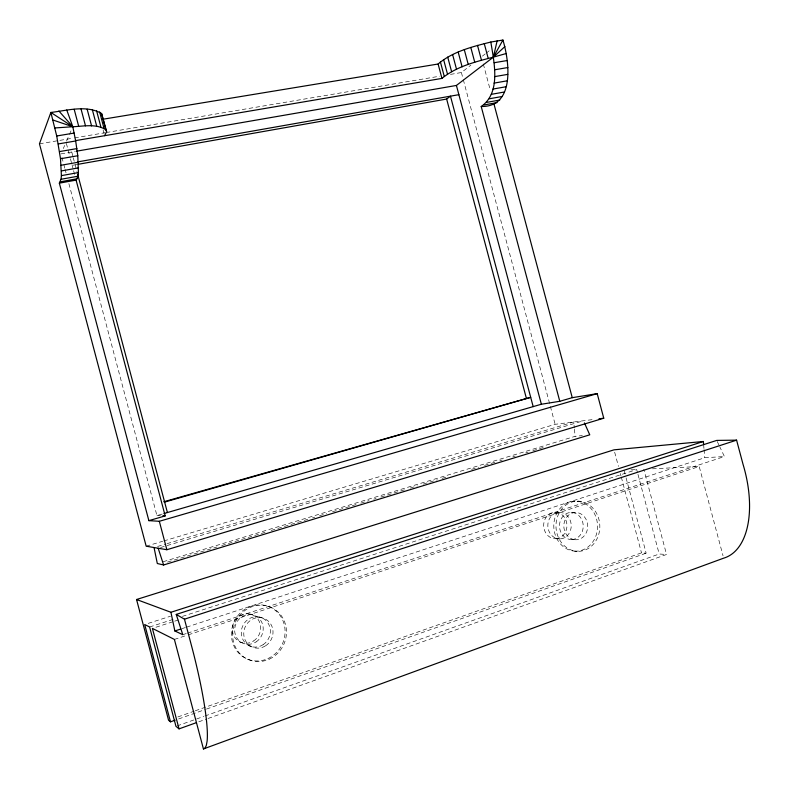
<?xml version="1.0" encoding="UTF-8"?>
<svg xmlns="http://www.w3.org/2000/svg" width="789" height="789" viewBox="0 0 789 789"><rect width="100%" height="100%" fill="white"/><g stroke="black" fill="none" stroke-linecap="round" stroke-linejoin="round"><path stroke-width="0.59" stroke-dasharray="3.94 2.96" d="M63.288 148.588L64.668 145.413M66.532 141.132L68.949 135.6M69.432 134.495L71.838 128.962M450.48 74.383L461.397 72.539L470.925 65.083M482.345 56.147L485.146 53.958M486.083 53.218L489.831 50.299M198.779 721.807L206.905 718.907M208.059 718.493L666.537 554.48L643.804 469.228M177.121 725.919L203.769 716.412M204.933 715.998L659.2 554.006L666.537 554.48M177.85 716.954L194.124 711.195M195.287 710.781L641.496 552.862L646.152 553.158L625.608 476.132M178.62 718.957L205.298 709.489M206.462 709.084L646.152 553.158M182.782 634.691L186.293 633.537M187.466 633.153L724.42 456.545L719.805 446.86M174.389 639.425L187.24 635.194M188.413 634.81L699.202 466.496L723.03 555.781M181.884 628.675L185.395 627.531M186.559 627.147L704.764 457.728L724.42 456.545M155.916 627.255L173.511 621.554M174.685 621.17L180.543 619.276M148.204 623.389L170.473 616.219M149.614 626.999L175.375 618.665M182.397 616.396L636.684 469.583L637.64 473.153M163.195 561.719L575.112 436.337L582.361 435.587M167.495 562.084L216.995 546.984M221.709 545.544L265.321 532.25M271.209 530.455L307.749 519.32M312.464 517.88L314.821 517.16M319.535 515.72L326.607 513.57M332.494 511.765L356.066 504.585M360.78 503.145L369.035 500.63M373.749 499.19L376.106 498.47M380.821 497.04L404.392 489.851M410.28 488.056L417.351 485.896M423.249 484.101L437.392 479.791M442.106 478.351L446.821 476.911M471.575 469.366L478.647 467.206M484.535 465.411L495.147 462.176M499.861 460.737L502.218 460.026M512.82 456.792L515.178 456.072M525.79 452.837L528.147 452.117M532.861 450.677L543.463 447.442M160.522 547.536L583.456 420.754M146.172 546.195L162.672 541.274M163.846 540.929L555.14 424.314L594.206 419.403M157.573 546.481L165.828 544.006M167.012 543.66L573.751 421.977L574.313 427.963M68.88 183.62L156.932 515.572L162.751 513.886M73.209 165.167L76.849 164.526M60.99 153.875L75.399 151.38M39.45 143.815L73.397 138.085M74.61 137.878L104.927 132.759M106.14 132.552L439.572 76.227M630.934 469.869L636.684 469.583M652.424 468.804L699.202 466.496M577.094 501.242L579.333 501.222M554.983 512.288L559.184 512.327M570.989 512.456L575.408 512.495M156.932 515.572L160.473 515.71M555.742 538.719A13.226 11.648 87.9 0 0 565.18 518.59A13.226 11.648 87.9 0 0 545.021 519.201A13.226 11.648 87.9 0 0 555.742 538.719L559.953 538.936A13.314 11.707 87.8 0 0 569.441 518.669A13.314 11.707 87.8 0 0 549.174 519.3A13.314 11.707 87.8 0 0 559.953 538.936M571.808 539.548A13.551 11.865 87.6 0 0 581.404 518.906A13.551 11.865 87.6 0 0 560.851 519.547A13.551 11.865 87.6 0 0 571.808 539.548L576.236 539.775A13.64 11.934 87.6 0 0 585.872 518.994A13.64 11.934 87.6 0 0 565.21 519.645A13.64 11.934 87.6 0 0 576.236 539.775M574.53 551.126A25.011 21.875 87.6 0 0 595.153 515.059A25.011 21.875 87.6 0 0 557.31 512.327A25.011 21.875 87.6 0 0 574.53 551.126L576.769 551.284A25.1 21.934 87.5 0 0 597.431 515.089A25.1 21.934 87.5 0 0 559.49 512.357A25.1 21.934 87.5 0 0 576.769 551.284M269.079 606.692L270.41 607.066M250.152 614.069L252.618 614.848M259.551 617.047L262.155 617.876M239.481 641.723L241.888 642.71M248.643 645.481L251.178 646.526M247.716 659.229L248.989 659.801M717.24 441.485L719.292 445.785M637.956 474.337L659.2 554.006M624.03 470.205L625.292 474.948M614.661 452.196L618.448 466.407M620.341 473.518L620.973 475.885M621.288 477.069L641.496 552.862M483.302 63.978L490.235 89.985M461.397 72.539L462.975 78.476M463.301 79.669L550.071 405.299M550.387 406.483L555.14 424.314M103.103 129.968L104.01 133.4M71.76 152.011L72.992 156.656M73.298 157.81L74.215 161.291M75.162 164.822L77.046 171.953M66.365 143.43L70.132 157.632M70.448 158.816L71.7 163.55M72.016 164.733L73.278 169.457M73.584 170.641L74.847 175.375M61.936 157.445L63.515 163.392M63.83 164.585L64.777 168.156M65.093 169.339L66.039 172.909M574.431 429.157L575.112 436.337M703.758 446.13L703.956 448.448M704.054 449.602L704.764 457.728M253.604 640.954A14.942 14.034 -65.5 0 0 253.565 615.371A14.942 14.034 -65.5 0 0 232.301 629.247A14.942 14.034 -65.5 0 0 253.604 640.954M256.09 641.93A15.05 14.123 -65.7 0 0 256.05 616.16A15.05 14.123 -65.7 0 0 234.649 630.145A15.05 14.123 -65.7 0 0 256.09 641.93M269.315 659.121A28.463 26.639 -66.8 0 0 276.387 610.558A28.463 26.639 -66.8 0 0 232.923 630.441A28.463 26.639 -66.8 0 0 269.315 659.121M263.112 644.682A15.356 14.38 -66.4 0 0 263.053 618.379A15.356 14.38 -66.4 0 0 241.266 632.67A15.356 14.38 -66.4 0 0 263.112 644.682M265.735 645.708A15.464 14.478 -66.7 0 0 265.676 619.217A15.464 14.478 -66.7 0 0 243.752 633.616A15.464 14.478 -66.7 0 0 265.735 645.708M267.984 658.549A28.355 26.55 -66.7 0 0 275.036 610.173A28.355 26.55 -66.7 0 0 231.71 629.977A28.355 26.55 -66.7 0 0 267.984 658.549"/><path stroke-width="1.18" d="M106.643 131.566L105.904 129.82C96.327 123.469 83.624 126.279 72.805 126.743L50.871 112.452L39.45 143.815L146.172 546.195L166.864 549.726L603.753 418.209L597.204 393.632L159.329 521.292L148.865 520.641L59.343 183.156L61.029 179.281L61.404 175.631L60.497 158.757L56.719 135.984L50.871 112.452C67.203 110.539 86.474 104.72 101.574 113.498L106.643 131.566L104.621 135.698M481.211 106.505C501.262 92.52 494.062 62.449 490.837 42.034L502.918 40.052C509.467 61.374 515.247 107.087 481.211 106.505L559.786 401.295L572.252 397.676L597.204 393.632M59.343 183.156L76.099 180.109L77.963 176.223L78.427 172.574L77.786 155.739L75.675 140.975L72.805 126.743L66.74 109.967M497.119 40.86L493.391 57.133L456.417 85.449L76.612 151.172M502.918 40.052L493.391 57.133C475.53 61.759 456.476 66.473 441.948 78.407L75.695 140.61M102.787 119.257L438.112 64.017C452.807 51.463 472.493 46.669 490.837 42.034M504.901 46.581L493.391 57.133L506.41 53.465M78.062 164.309L446.643 99.049L450.46 96.169L533.177 406.621M203.434 748.948L205.091 747.962L206.314 745.418L207.083 741.305A107.057 15.178 74.8 0 0 192.21 648.38L184.468 619.178L176.233 614.424L716.728 440.41L736.591 440.154L743.041 464.327A89.69 48.297 70.6 0 1 723.671 558.158L203.434 748.948L174.389 639.425L152.395 628.389L179.044 728.868L196.451 722.645M703.66 444.966L703.354 441.485L614.029 449.829L136.546 599.502L168.56 720.239L170.493 721.836L175.138 720.189M136.546 599.502L170.917 612.274L174.862 630.973L180.711 629.06M184.468 619.178L736.591 440.154M170.917 612.274L703.354 441.485M154.042 547.536L157.307 563.514L163.619 564.973L589.758 434.818L584.432 422.924M163.915 513.55L541.362 404.244L559.786 401.295M148.865 520.641L165.187 515.898L76.099 180.109M163.787 501.765L530.701 397.34L164.635 502.08M60.329 181.805L77.184 178.748M484.17 104.937L497.031 102.609M61.029 179.281L77.963 176.223M486.892 102.353L499.792 100.025M61.434 170.917L78.555 167.87M491.32 94.335L504.319 92.017M61.404 175.631L78.427 172.574M489.288 98.793L502.248 96.465M78.17 161.814L458.873 94.68M61.138 165.246L78.348 162.209M492.908 89.068L505.956 86.76M60.497 158.757L77.786 155.739M494.013 83.121L507.11 80.833M59.53 151.587L76.888 148.598M494.604 76.632L507.751 74.373M58.258 143.933L75.675 140.975M494.673 69.777L507.85 67.538M56.719 135.984L74.186 133.055M494.19 62.716L507.396 60.506M598.979 418.811L603.753 418.209M54.934 127.946L72.805 126.743L58.899 111.022M162.83 515.809L165.187 515.898M52.971 120.027L72.805 126.743M174.862 630.973L182.782 634.691L176.233 614.424M179.044 728.868L175.957 726.334L149.614 626.999L144.693 624.523L170.493 721.836M158.175 548.237L163.619 564.973M484.249 43.553L488.184 58.337M494.013 104.178L572.252 397.676M477.503 45.367L481.448 60.161M470.806 47.448L474.741 62.223M464.307 49.717L468.242 64.461M458.192 52.123L462.117 66.838M452.62 54.609L456.525 69.264M456.417 85.449L541.362 404.244M447.718 57.104L451.614 71.7M443.605 59.54L447.481 74.077M440.38 61.858L444.237 76.336M438.112 64.017L441.948 78.407M446.643 99.049L526.322 398.1M101.574 113.498L105.904 129.82M99.641 111.92L104 128.341M96.544 110.647L100.933 127.167M92.352 109.73L96.761 126.348M87.145 109.188L91.583 125.895M81.05 109.04L85.498 125.836M74.186 109.296L78.663 126.171M77.677 174.33L167.406 512.534M159.329 521.292L166.864 549.726"/></g></svg>
